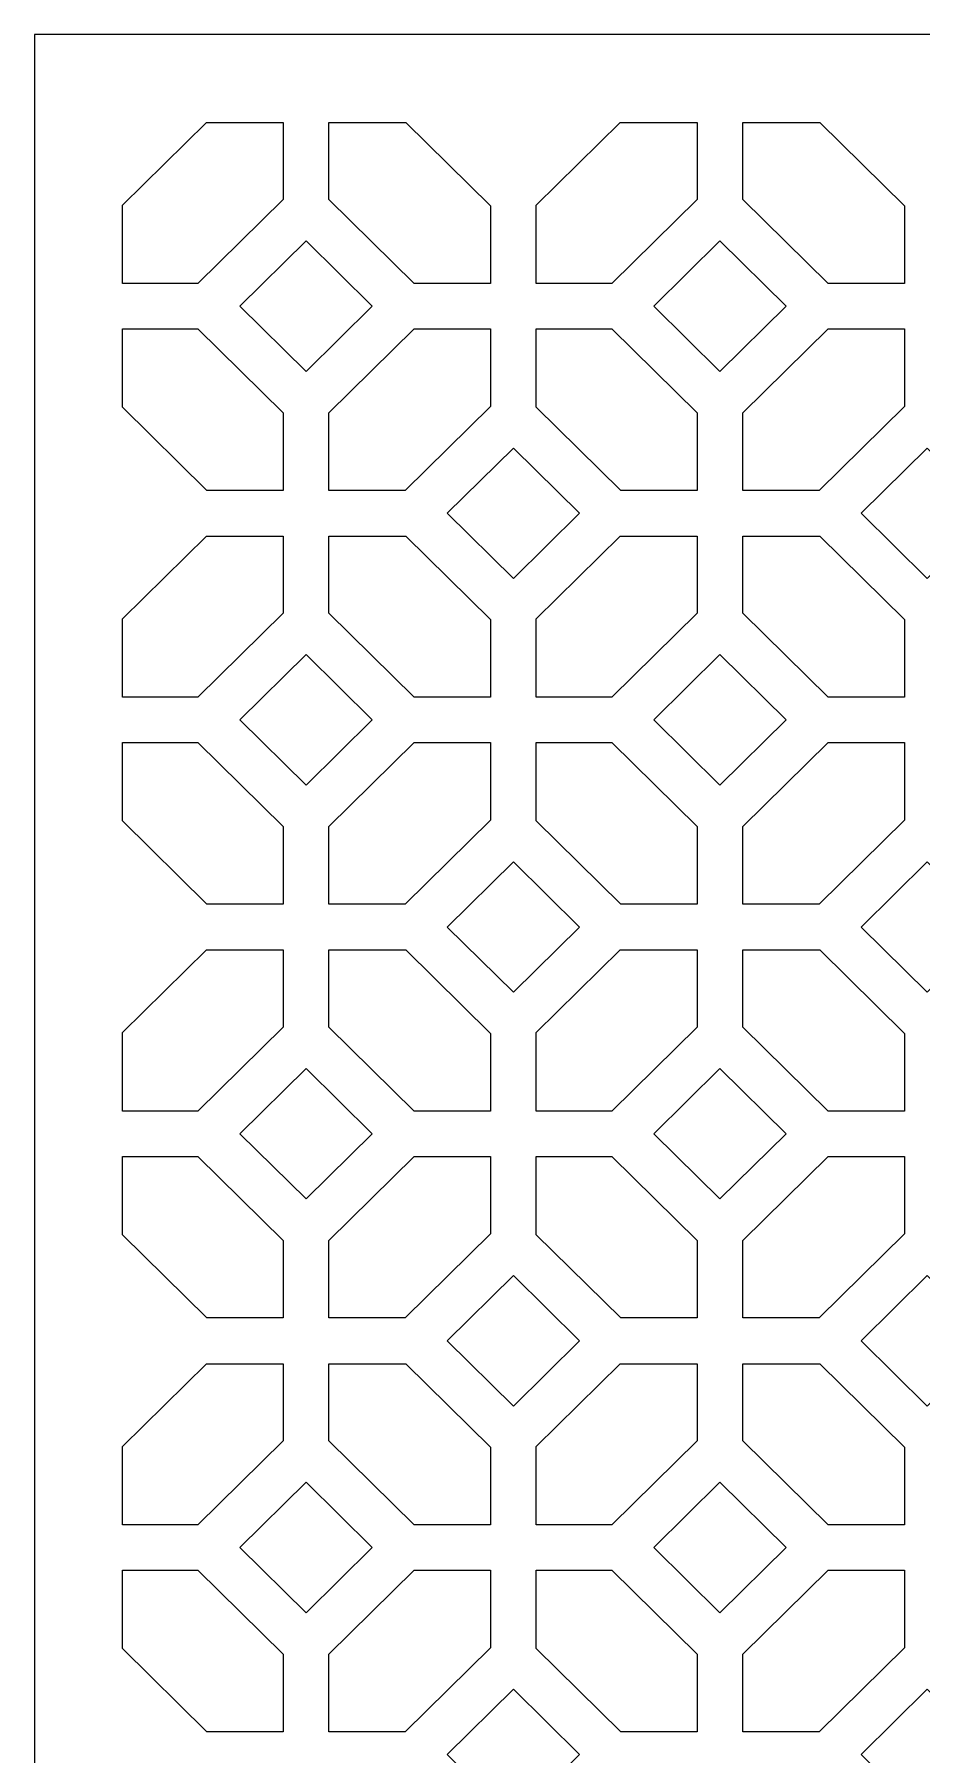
# Model space of a CAD drawing. Header units: centimetres. Extents: x -11 to 10.4, y -10.5 to 10.9.
# Drawn here: x -10.96 to -5.45, y 0.21 to 10.91 of the extents above; entities that cross this region are included whole.
import ezdxf

# ---------------------------------------------------------------- set-up
doc = ezdxf.new("R2010")
doc.units = ezdxf.units.CM
doc.header["$MEASUREMENT"] = 0
doc.layers.add('layer 1', color=7, linetype='Continuous')

msp = doc.modelspace()

# ---------------------------------------------------------------- linework, layer by layer
at = {"layer": 'layer 1', "color": 242, "lineweight": 9}
for points, knots in [([(-10.96067, 10.90732), (-10.96067, 10.90732), (10.42459, 10.90732), (10.42459, 10.90732), (10.42459, 10.90732), (10.42459, 10.90732), (10.42459, -10.47794), (10.42459, -10.47794), (10.42459, -10.47794), (10.42459, -10.47794), (-10.96067, -10.47794), (-10.96067, -10.47794), (-10.96067, -10.47794), (-10.96067, -10.47794), (-10.96067, 10.90732), (-10.96067, 10.90732)], [0, 0, 0, 0, 0.2, 0.2, 0.2, 0.2, 0.4, 0.4, 0.4, 0.4, 0.6, 0.6, 0.6, 0.6, 1, 1, 1, 1]), ([(-9.89224, 10.36027), (-9.89224, 10.36027), (-10.41364, 9.84633), (-10.41364, 9.84633), (-10.41364, 9.84633), (-10.41364, 9.84633), (-10.41364, 9.35908), (-10.41364, 9.35908), (-10.41364, 9.35908), (-10.41364, 9.35908), (-9.94446, 9.35908), (-9.94446, 9.35908), (-9.94446, 9.35908), (-9.94446, 9.35908), (-9.41474, 9.88122), (-9.41474, 9.88122), (-9.41474, 9.88122), (-9.41474, 9.88122), (-9.41474, 10.36027), (-9.41474, 10.36027), (-9.41474, 10.36027), (-9.41474, 10.36027), (-9.89224, 10.36027), (-9.89224, 10.36027)], [0, 0, 0, 0, 0.14285714, 0.14285714, 0.14285714, 0.14285714, 0.28571429, 0.28571429, 0.28571429, 0.28571429, 0.42857143, 0.42857143, 0.42857143, 0.42857143, 0.57142857, 0.57142857, 0.57142857, 0.57142857, 0.71428571, 0.71428571, 0.71428571, 0.71428571, 1, 1, 1, 1]), ([(-9.13017, 10.36027), (-9.13017, 10.36027), (-9.13017, 9.88122), (-9.13017, 9.88122), (-9.13017, 9.88122), (-9.13017, 9.88122), (-8.60045, 9.35908), (-8.60045, 9.35908), (-8.60045, 9.35908), (-8.60045, 9.35908), (-8.12627, 9.35908), (-8.12627, 9.35908), (-8.12627, 9.35908), (-8.12627, 9.35908), (-8.12627, 9.84141), (-8.12627, 9.84141), (-8.12627, 9.84141), (-8.12627, 9.84141), (-8.65266, 10.36027), (-8.65266, 10.36027), (-8.65266, 10.36027), (-8.65266, 10.36027), (-9.13017, 10.36027), (-9.13017, 10.36027)], [0, 0, 0, 0, 0.14285714, 0.14285714, 0.14285714, 0.14285714, 0.28571429, 0.28571429, 0.28571429, 0.28571429, 0.42857143, 0.42857143, 0.42857143, 0.42857143, 0.57142857, 0.57142857, 0.57142857, 0.57142857, 0.71428571, 0.71428571, 0.71428571, 0.71428571, 1, 1, 1, 1]), ([(-7.32027, 10.36027), (-7.32027, 10.36027), (-7.84167, 9.84633), (-7.84167, 9.84633), (-7.84167, 9.84633), (-7.84167, 9.84633), (-7.84167, 9.35908), (-7.84167, 9.35908), (-7.84167, 9.35908), (-7.84167, 9.35908), (-7.37249, 9.35908), (-7.37249, 9.35908), (-7.37249, 9.35908), (-7.37249, 9.35908), (-6.84277, 9.88122), (-6.84277, 9.88122), (-6.84277, 9.88122), (-6.84277, 9.88122), (-6.84277, 10.36027), (-6.84277, 10.36027), (-6.84277, 10.36027), (-6.84277, 10.36027), (-7.32027, 10.36027), (-7.32027, 10.36027)], [0, 0, 0, 0, 0.14285714, 0.14285714, 0.14285714, 0.14285714, 0.28571429, 0.28571429, 0.28571429, 0.28571429, 0.42857143, 0.42857143, 0.42857143, 0.42857143, 0.57142857, 0.57142857, 0.57142857, 0.57142857, 0.71428571, 0.71428571, 0.71428571, 0.71428571, 1, 1, 1, 1]), ([(-6.5582, 10.36027), (-6.5582, 10.36027), (-6.5582, 9.88122), (-6.5582, 9.88122), (-6.5582, 9.88122), (-6.5582, 9.88122), (-6.02848, 9.35908), (-6.02848, 9.35908), (-6.02848, 9.35908), (-6.02848, 9.35908), (-5.5543, 9.35908), (-5.5543, 9.35908), (-5.5543, 9.35908), (-5.5543, 9.35908), (-5.5543, 9.84141), (-5.5543, 9.84141), (-5.5543, 9.84141), (-5.5543, 9.84141), (-6.08069, 10.36027), (-6.08069, 10.36027), (-6.08069, 10.36027), (-6.08069, 10.36027), (-6.5582, 10.36027), (-6.5582, 10.36027)], [0, 0, 0, 0, 0.14285714, 0.14285714, 0.14285714, 0.14285714, 0.28571429, 0.28571429, 0.28571429, 0.28571429, 0.42857143, 0.42857143, 0.42857143, 0.42857143, 0.57142857, 0.57142857, 0.57142857, 0.57142857, 0.71428571, 0.71428571, 0.71428571, 0.71428571, 1, 1, 1, 1]), ([(-9.68404, 9.21823), (-9.68404, 9.21823), (-9.27245, 8.81253), (-9.27245, 8.81253), (-9.27245, 8.81253), (-9.27245, 8.81253), (-8.86086, 9.21823), (-8.86086, 9.21823), (-8.86086, 9.21823), (-8.86086, 9.21823), (-9.27245, 9.62393), (-9.27245, 9.62393), (-9.27245, 9.62393), (-9.27245, 9.62393), (-9.68404, 9.21823), (-9.68404, 9.21823)], [0, 0, 0, 0, 0.2, 0.2, 0.2, 0.2, 0.4, 0.4, 0.4, 0.4, 0.6, 0.6, 0.6, 0.6, 1, 1, 1, 1]), ([(-7.11207, 9.21823), (-7.11207, 9.21823), (-6.70048, 8.81253), (-6.70048, 8.81253), (-6.70048, 8.81253), (-6.70048, 8.81253), (-6.2889, 9.21823), (-6.2889, 9.21823), (-6.2889, 9.21823), (-6.2889, 9.21823), (-6.70048, 9.62393), (-6.70048, 9.62393), (-6.70048, 9.62393), (-6.70048, 9.62393), (-7.11207, 9.21823), (-7.11207, 9.21823)], [0, 0, 0, 0, 0.2, 0.2, 0.2, 0.2, 0.4, 0.4, 0.4, 0.4, 0.6, 0.6, 0.6, 0.6, 1, 1, 1, 1]), ([(-10.41364, 8.59013), (-10.41364, 8.59013), (-9.88891, 8.07291), (-9.88891, 8.07291), (-9.88891, 8.07291), (-9.88891, 8.07291), (-9.41474, 8.07291), (-9.41474, 8.07291), (-9.41474, 8.07291), (-9.41474, 8.07291), (-9.41474, 8.55524), (-9.41474, 8.55524), (-9.41474, 8.55524), (-9.41474, 8.55524), (-9.94446, 9.07737), (-9.94446, 9.07737), (-9.94446, 9.07737), (-9.94446, 9.07737), (-10.41364, 9.07737), (-10.41364, 9.07737), (-10.41364, 9.07737), (-10.41364, 9.07737), (-10.41364, 8.59013), (-10.41364, 8.59013)], [0, 0, 0, 0, 0.14285714, 0.14285714, 0.14285714, 0.14285714, 0.28571429, 0.28571429, 0.28571429, 0.28571429, 0.42857143, 0.42857143, 0.42857143, 0.42857143, 0.57142857, 0.57142857, 0.57142857, 0.57142857, 0.71428571, 0.71428571, 0.71428571, 0.71428571, 1, 1, 1, 1]), ([(-8.12627, 8.59505), (-8.12627, 8.59505), (-8.12627, 9.07737), (-8.12627, 9.07737), (-8.12627, 9.07737), (-8.12627, 9.07737), (-8.60045, 9.07737), (-8.60045, 9.07737), (-8.60045, 9.07737), (-8.60045, 9.07737), (-9.13017, 8.55524), (-9.13017, 8.55524), (-9.13017, 8.55524), (-9.13017, 8.55524), (-9.13017, 8.07291), (-9.13017, 8.07291), (-9.13017, 8.07291), (-9.13017, 8.07291), (-8.65599, 8.07291), (-8.65599, 8.07291), (-8.65599, 8.07291), (-8.65599, 8.07291), (-8.12627, 8.59505), (-8.12627, 8.59505)], [0, 0, 0, 0, 0.14285714, 0.14285714, 0.14285714, 0.14285714, 0.28571429, 0.28571429, 0.28571429, 0.28571429, 0.42857143, 0.42857143, 0.42857143, 0.42857143, 0.57142857, 0.57142857, 0.57142857, 0.57142857, 0.71428571, 0.71428571, 0.71428571, 0.71428571, 1, 1, 1, 1]), ([(-7.84167, 8.59013), (-7.84167, 8.59013), (-7.31694, 8.07291), (-7.31694, 8.07291), (-7.31694, 8.07291), (-7.31694, 8.07291), (-6.84277, 8.07291), (-6.84277, 8.07291), (-6.84277, 8.07291), (-6.84277, 8.07291), (-6.84277, 8.55524), (-6.84277, 8.55524), (-6.84277, 8.55524), (-6.84277, 8.55524), (-7.37249, 9.07737), (-7.37249, 9.07737), (-7.37249, 9.07737), (-7.37249, 9.07737), (-7.84167, 9.07737), (-7.84167, 9.07737), (-7.84167, 9.07737), (-7.84167, 9.07737), (-7.84167, 8.59013), (-7.84167, 8.59013)], [0, 0, 0, 0, 0.14285714, 0.14285714, 0.14285714, 0.14285714, 0.28571429, 0.28571429, 0.28571429, 0.28571429, 0.42857143, 0.42857143, 0.42857143, 0.42857143, 0.57142857, 0.57142857, 0.57142857, 0.57142857, 0.71428571, 0.71428571, 0.71428571, 0.71428571, 1, 1, 1, 1]), ([(-5.5543, 8.59505), (-5.5543, 8.59505), (-5.5543, 9.07737), (-5.5543, 9.07737), (-5.5543, 9.07737), (-5.5543, 9.07737), (-6.02848, 9.07737), (-6.02848, 9.07737), (-6.02848, 9.07737), (-6.02848, 9.07737), (-6.5582, 8.55524), (-6.5582, 8.55524), (-6.5582, 8.55524), (-6.5582, 8.55524), (-6.5582, 8.07291), (-6.5582, 8.07291), (-6.5582, 8.07291), (-6.5582, 8.07291), (-6.08402, 8.07291), (-6.08402, 8.07291), (-6.08402, 8.07291), (-6.08402, 8.07291), (-5.5543, 8.59505), (-5.5543, 8.59505)], [0, 0, 0, 0, 0.14285714, 0.14285714, 0.14285714, 0.14285714, 0.28571429, 0.28571429, 0.28571429, 0.28571429, 0.42857143, 0.42857143, 0.42857143, 0.42857143, 0.57142857, 0.57142857, 0.57142857, 0.57142857, 0.71428571, 0.71428571, 0.71428571, 0.71428571, 1, 1, 1, 1]), ([(-8.39556, 7.9306), (-8.39556, 7.9306), (-7.98397, 7.52491), (-7.98397, 7.52491), (-7.98397, 7.52491), (-7.98397, 7.52491), (-7.57238, 7.9306), (-7.57238, 7.9306), (-7.57238, 7.9306), (-7.57238, 7.9306), (-7.98397, 8.3363), (-7.98397, 8.3363), (-7.98397, 8.3363), (-7.98397, 8.3363), (-8.39556, 7.9306), (-8.39556, 7.9306)], [0, 0, 0, 0, 0.2, 0.2, 0.2, 0.2, 0.4, 0.4, 0.4, 0.4, 0.6, 0.6, 0.6, 0.6, 1, 1, 1, 1]), ([(-5.82358, 7.9306), (-5.82358, 7.9306), (-5.41199, 7.52491), (-5.41199, 7.52491), (-5.41199, 7.52491), (-5.41199, 7.52491), (-5.00041, 7.9306), (-5.00041, 7.9306), (-5.00041, 7.9306), (-5.00041, 7.9306), (-5.41199, 8.3363), (-5.41199, 8.3363), (-5.41199, 8.3363), (-5.41199, 8.3363), (-5.82358, 7.9306), (-5.82358, 7.9306)], [0, 0, 0, 0, 0.2, 0.2, 0.2, 0.2, 0.4, 0.4, 0.4, 0.4, 0.6, 0.6, 0.6, 0.6, 1, 1, 1, 1]), ([(-9.89224, 7.7883), (-9.89224, 7.7883), (-10.41364, 7.27436), (-10.41364, 7.27436), (-10.41364, 7.27436), (-10.41364, 7.27436), (-10.41364, 6.78711), (-10.41364, 6.78711), (-10.41364, 6.78711), (-10.41364, 6.78711), (-9.94446, 6.78711), (-9.94446, 6.78711), (-9.94446, 6.78711), (-9.94446, 6.78711), (-9.41474, 7.30925), (-9.41474, 7.30925), (-9.41474, 7.30925), (-9.41474, 7.30925), (-9.41474, 7.7883), (-9.41474, 7.7883), (-9.41474, 7.7883), (-9.41474, 7.7883), (-9.89224, 7.7883), (-9.89224, 7.7883)], [0, 0, 0, 0, 0.14285714, 0.14285714, 0.14285714, 0.14285714, 0.28571429, 0.28571429, 0.28571429, 0.28571429, 0.42857143, 0.42857143, 0.42857143, 0.42857143, 0.57142857, 0.57142857, 0.57142857, 0.57142857, 0.71428571, 0.71428571, 0.71428571, 0.71428571, 1, 1, 1, 1]), ([(-9.13017, 7.7883), (-9.13017, 7.7883), (-9.13017, 7.30925), (-9.13017, 7.30925), (-9.13017, 7.30925), (-9.13017, 7.30925), (-8.60045, 6.78711), (-8.60045, 6.78711), (-8.60045, 6.78711), (-8.60045, 6.78711), (-8.12627, 6.78711), (-8.12627, 6.78711), (-8.12627, 6.78711), (-8.12627, 6.78711), (-8.12627, 7.26944), (-8.12627, 7.26944), (-8.12627, 7.26944), (-8.12627, 7.26944), (-8.65266, 7.7883), (-8.65266, 7.7883), (-8.65266, 7.7883), (-8.65266, 7.7883), (-9.13017, 7.7883), (-9.13017, 7.7883)], [0, 0, 0, 0, 0.14285714, 0.14285714, 0.14285714, 0.14285714, 0.28571429, 0.28571429, 0.28571429, 0.28571429, 0.42857143, 0.42857143, 0.42857143, 0.42857143, 0.57142857, 0.57142857, 0.57142857, 0.57142857, 0.71428571, 0.71428571, 0.71428571, 0.71428571, 1, 1, 1, 1]), ([(-7.32027, 7.7883), (-7.32027, 7.7883), (-7.84167, 7.27436), (-7.84167, 7.27436), (-7.84167, 7.27436), (-7.84167, 7.27436), (-7.84167, 6.78711), (-7.84167, 6.78711), (-7.84167, 6.78711), (-7.84167, 6.78711), (-7.37249, 6.78711), (-7.37249, 6.78711), (-7.37249, 6.78711), (-7.37249, 6.78711), (-6.84277, 7.30925), (-6.84277, 7.30925), (-6.84277, 7.30925), (-6.84277, 7.30925), (-6.84277, 7.7883), (-6.84277, 7.7883), (-6.84277, 7.7883), (-6.84277, 7.7883), (-7.32027, 7.7883), (-7.32027, 7.7883)], [0, 0, 0, 0, 0.14285714, 0.14285714, 0.14285714, 0.14285714, 0.28571429, 0.28571429, 0.28571429, 0.28571429, 0.42857143, 0.42857143, 0.42857143, 0.42857143, 0.57142857, 0.57142857, 0.57142857, 0.57142857, 0.71428571, 0.71428571, 0.71428571, 0.71428571, 1, 1, 1, 1]), ([(-6.5582, 7.7883), (-6.5582, 7.7883), (-6.5582, 7.30925), (-6.5582, 7.30925), (-6.5582, 7.30925), (-6.5582, 7.30925), (-6.02848, 6.78711), (-6.02848, 6.78711), (-6.02848, 6.78711), (-6.02848, 6.78711), (-5.5543, 6.78711), (-5.5543, 6.78711), (-5.5543, 6.78711), (-5.5543, 6.78711), (-5.5543, 7.26944), (-5.5543, 7.26944), (-5.5543, 7.26944), (-5.5543, 7.26944), (-6.08069, 7.7883), (-6.08069, 7.7883), (-6.08069, 7.7883), (-6.08069, 7.7883), (-6.5582, 7.7883), (-6.5582, 7.7883)], [0, 0, 0, 0, 0.14285714, 0.14285714, 0.14285714, 0.14285714, 0.28571429, 0.28571429, 0.28571429, 0.28571429, 0.42857143, 0.42857143, 0.42857143, 0.42857143, 0.57142857, 0.57142857, 0.57142857, 0.57142857, 0.71428571, 0.71428571, 0.71428571, 0.71428571, 1, 1, 1, 1]), ([(-9.68404, 6.64626), (-9.68404, 6.64626), (-9.27245, 6.24056), (-9.27245, 6.24056), (-9.27245, 6.24056), (-9.27245, 6.24056), (-8.86086, 6.64626), (-8.86086, 6.64626), (-8.86086, 6.64626), (-8.86086, 6.64626), (-9.27245, 7.05196), (-9.27245, 7.05196), (-9.27245, 7.05196), (-9.27245, 7.05196), (-9.68404, 6.64626), (-9.68404, 6.64626)], [0, 0, 0, 0, 0.2, 0.2, 0.2, 0.2, 0.4, 0.4, 0.4, 0.4, 0.6, 0.6, 0.6, 0.6, 1, 1, 1, 1]), ([(-7.11207, 6.64626), (-7.11207, 6.64626), (-6.70048, 6.24056), (-6.70048, 6.24056), (-6.70048, 6.24056), (-6.70048, 6.24056), (-6.2889, 6.64626), (-6.2889, 6.64626), (-6.2889, 6.64626), (-6.2889, 6.64626), (-6.70048, 7.05196), (-6.70048, 7.05196), (-6.70048, 7.05196), (-6.70048, 7.05196), (-7.11207, 6.64626), (-7.11207, 6.64626)], [0, 0, 0, 0, 0.2, 0.2, 0.2, 0.2, 0.4, 0.4, 0.4, 0.4, 0.6, 0.6, 0.6, 0.6, 1, 1, 1, 1]), ([(-10.41364, 6.01816), (-10.41364, 6.01816), (-9.88891, 5.50094), (-9.88891, 5.50094), (-9.88891, 5.50094), (-9.88891, 5.50094), (-9.41474, 5.50094), (-9.41474, 5.50094), (-9.41474, 5.50094), (-9.41474, 5.50094), (-9.41474, 5.98327), (-9.41474, 5.98327), (-9.41474, 5.98327), (-9.41474, 5.98327), (-9.94446, 6.5054), (-9.94446, 6.5054), (-9.94446, 6.5054), (-9.94446, 6.5054), (-10.41364, 6.5054), (-10.41364, 6.5054), (-10.41364, 6.5054), (-10.41364, 6.5054), (-10.41364, 6.01816), (-10.41364, 6.01816)], [0, 0, 0, 0, 0.14285714, 0.14285714, 0.14285714, 0.14285714, 0.28571429, 0.28571429, 0.28571429, 0.28571429, 0.42857143, 0.42857143, 0.42857143, 0.42857143, 0.57142857, 0.57142857, 0.57142857, 0.57142857, 0.71428571, 0.71428571, 0.71428571, 0.71428571, 1, 1, 1, 1]), ([(-8.12627, 6.02308), (-8.12627, 6.02308), (-8.12627, 6.5054), (-8.12627, 6.5054), (-8.12627, 6.5054), (-8.12627, 6.5054), (-8.60045, 6.5054), (-8.60045, 6.5054), (-8.60045, 6.5054), (-8.60045, 6.5054), (-9.13017, 5.98327), (-9.13017, 5.98327), (-9.13017, 5.98327), (-9.13017, 5.98327), (-9.13017, 5.50094), (-9.13017, 5.50094), (-9.13017, 5.50094), (-9.13017, 5.50094), (-8.65599, 5.50094), (-8.65599, 5.50094), (-8.65599, 5.50094), (-8.65599, 5.50094), (-8.12627, 6.02308), (-8.12627, 6.02308)], [0, 0, 0, 0, 0.14285714, 0.14285714, 0.14285714, 0.14285714, 0.28571429, 0.28571429, 0.28571429, 0.28571429, 0.42857143, 0.42857143, 0.42857143, 0.42857143, 0.57142857, 0.57142857, 0.57142857, 0.57142857, 0.71428571, 0.71428571, 0.71428571, 0.71428571, 1, 1, 1, 1]), ([(-7.84167, 6.01816), (-7.84167, 6.01816), (-7.31694, 5.50094), (-7.31694, 5.50094), (-7.31694, 5.50094), (-7.31694, 5.50094), (-6.84277, 5.50094), (-6.84277, 5.50094), (-6.84277, 5.50094), (-6.84277, 5.50094), (-6.84277, 5.98327), (-6.84277, 5.98327), (-6.84277, 5.98327), (-6.84277, 5.98327), (-7.37249, 6.5054), (-7.37249, 6.5054), (-7.37249, 6.5054), (-7.37249, 6.5054), (-7.84167, 6.5054), (-7.84167, 6.5054), (-7.84167, 6.5054), (-7.84167, 6.5054), (-7.84167, 6.01816), (-7.84167, 6.01816)], [0, 0, 0, 0, 0.14285714, 0.14285714, 0.14285714, 0.14285714, 0.28571429, 0.28571429, 0.28571429, 0.28571429, 0.42857143, 0.42857143, 0.42857143, 0.42857143, 0.57142857, 0.57142857, 0.57142857, 0.57142857, 0.71428571, 0.71428571, 0.71428571, 0.71428571, 1, 1, 1, 1]), ([(-5.5543, 6.02308), (-5.5543, 6.02308), (-5.5543, 6.5054), (-5.5543, 6.5054), (-5.5543, 6.5054), (-5.5543, 6.5054), (-6.02848, 6.5054), (-6.02848, 6.5054), (-6.02848, 6.5054), (-6.02848, 6.5054), (-6.5582, 5.98327), (-6.5582, 5.98327), (-6.5582, 5.98327), (-6.5582, 5.98327), (-6.5582, 5.50094), (-6.5582, 5.50094), (-6.5582, 5.50094), (-6.5582, 5.50094), (-6.08402, 5.50094), (-6.08402, 5.50094), (-6.08402, 5.50094), (-6.08402, 5.50094), (-5.5543, 6.02308), (-5.5543, 6.02308)], [0, 0, 0, 0, 0.14285714, 0.14285714, 0.14285714, 0.14285714, 0.28571429, 0.28571429, 0.28571429, 0.28571429, 0.42857143, 0.42857143, 0.42857143, 0.42857143, 0.57142857, 0.57142857, 0.57142857, 0.57142857, 0.71428571, 0.71428571, 0.71428571, 0.71428571, 1, 1, 1, 1]), ([(-8.39556, 5.35863), (-8.39556, 5.35863), (-7.98397, 4.95294), (-7.98397, 4.95294), (-7.98397, 4.95294), (-7.98397, 4.95294), (-7.57238, 5.35863), (-7.57238, 5.35863), (-7.57238, 5.35863), (-7.57238, 5.35863), (-7.98397, 5.76433), (-7.98397, 5.76433), (-7.98397, 5.76433), (-7.98397, 5.76433), (-8.39556, 5.35863), (-8.39556, 5.35863)], [0, 0, 0, 0, 0.2, 0.2, 0.2, 0.2, 0.4, 0.4, 0.4, 0.4, 0.6, 0.6, 0.6, 0.6, 1, 1, 1, 1]), ([(-5.82358, 5.35863), (-5.82358, 5.35863), (-5.41199, 4.95294), (-5.41199, 4.95294), (-5.41199, 4.95294), (-5.41199, 4.95294), (-5.00041, 5.35863), (-5.00041, 5.35863), (-5.00041, 5.35863), (-5.00041, 5.35863), (-5.41199, 5.76433), (-5.41199, 5.76433), (-5.41199, 5.76433), (-5.41199, 5.76433), (-5.82358, 5.35863), (-5.82358, 5.35863)], [0, 0, 0, 0, 0.2, 0.2, 0.2, 0.2, 0.4, 0.4, 0.4, 0.4, 0.6, 0.6, 0.6, 0.6, 1, 1, 1, 1]), ([(-9.89224, 5.21633), (-9.89224, 5.21633), (-10.41364, 4.70239), (-10.41364, 4.70239), (-10.41364, 4.70239), (-10.41364, 4.70239), (-10.41364, 4.21514), (-10.41364, 4.21514), (-10.41364, 4.21514), (-10.41364, 4.21514), (-9.94446, 4.21514), (-9.94446, 4.21514), (-9.94446, 4.21514), (-9.94446, 4.21514), (-9.41474, 4.73728), (-9.41474, 4.73728), (-9.41474, 4.73728), (-9.41474, 4.73728), (-9.41474, 5.21633), (-9.41474, 5.21633), (-9.41474, 5.21633), (-9.41474, 5.21633), (-9.89224, 5.21633), (-9.89224, 5.21633)], [0, 0, 0, 0, 0.14285714, 0.14285714, 0.14285714, 0.14285714, 0.28571429, 0.28571429, 0.28571429, 0.28571429, 0.42857143, 0.42857143, 0.42857143, 0.42857143, 0.57142857, 0.57142857, 0.57142857, 0.57142857, 0.71428571, 0.71428571, 0.71428571, 0.71428571, 1, 1, 1, 1]), ([(-9.13017, 5.21633), (-9.13017, 5.21633), (-9.13017, 4.73728), (-9.13017, 4.73728), (-9.13017, 4.73728), (-9.13017, 4.73728), (-8.60045, 4.21514), (-8.60045, 4.21514), (-8.60045, 4.21514), (-8.60045, 4.21514), (-8.12627, 4.21514), (-8.12627, 4.21514), (-8.12627, 4.21514), (-8.12627, 4.21514), (-8.12627, 4.69747), (-8.12627, 4.69747), (-8.12627, 4.69747), (-8.12627, 4.69747), (-8.65266, 5.21633), (-8.65266, 5.21633), (-8.65266, 5.21633), (-8.65266, 5.21633), (-9.13017, 5.21633), (-9.13017, 5.21633)], [0, 0, 0, 0, 0.14285714, 0.14285714, 0.14285714, 0.14285714, 0.28571429, 0.28571429, 0.28571429, 0.28571429, 0.42857143, 0.42857143, 0.42857143, 0.42857143, 0.57142857, 0.57142857, 0.57142857, 0.57142857, 0.71428571, 0.71428571, 0.71428571, 0.71428571, 1, 1, 1, 1]), ([(-7.32027, 5.21633), (-7.32027, 5.21633), (-7.84167, 4.70239), (-7.84167, 4.70239), (-7.84167, 4.70239), (-7.84167, 4.70239), (-7.84167, 4.21514), (-7.84167, 4.21514), (-7.84167, 4.21514), (-7.84167, 4.21514), (-7.37249, 4.21514), (-7.37249, 4.21514), (-7.37249, 4.21514), (-7.37249, 4.21514), (-6.84277, 4.73728), (-6.84277, 4.73728), (-6.84277, 4.73728), (-6.84277, 4.73728), (-6.84277, 5.21633), (-6.84277, 5.21633), (-6.84277, 5.21633), (-6.84277, 5.21633), (-7.32027, 5.21633), (-7.32027, 5.21633)], [0, 0, 0, 0, 0.14285714, 0.14285714, 0.14285714, 0.14285714, 0.28571429, 0.28571429, 0.28571429, 0.28571429, 0.42857143, 0.42857143, 0.42857143, 0.42857143, 0.57142857, 0.57142857, 0.57142857, 0.57142857, 0.71428571, 0.71428571, 0.71428571, 0.71428571, 1, 1, 1, 1]), ([(-6.5582, 5.21633), (-6.5582, 5.21633), (-6.5582, 4.73728), (-6.5582, 4.73728), (-6.5582, 4.73728), (-6.5582, 4.73728), (-6.02848, 4.21514), (-6.02848, 4.21514), (-6.02848, 4.21514), (-6.02848, 4.21514), (-5.5543, 4.21514), (-5.5543, 4.21514), (-5.5543, 4.21514), (-5.5543, 4.21514), (-5.5543, 4.69747), (-5.5543, 4.69747), (-5.5543, 4.69747), (-5.5543, 4.69747), (-6.08069, 5.21633), (-6.08069, 5.21633), (-6.08069, 5.21633), (-6.08069, 5.21633), (-6.5582, 5.21633), (-6.5582, 5.21633)], [0, 0, 0, 0, 0.14285714, 0.14285714, 0.14285714, 0.14285714, 0.28571429, 0.28571429, 0.28571429, 0.28571429, 0.42857143, 0.42857143, 0.42857143, 0.42857143, 0.57142857, 0.57142857, 0.57142857, 0.57142857, 0.71428571, 0.71428571, 0.71428571, 0.71428571, 1, 1, 1, 1]), ([(-9.68404, 4.07429), (-9.68404, 4.07429), (-9.27245, 3.66859), (-9.27245, 3.66859), (-9.27245, 3.66859), (-9.27245, 3.66859), (-8.86086, 4.07429), (-8.86086, 4.07429), (-8.86086, 4.07429), (-8.86086, 4.07429), (-9.27245, 4.47999), (-9.27245, 4.47999), (-9.27245, 4.47999), (-9.27245, 4.47999), (-9.68404, 4.07429), (-9.68404, 4.07429)], [0, 0, 0, 0, 0.2, 0.2, 0.2, 0.2, 0.4, 0.4, 0.4, 0.4, 0.6, 0.6, 0.6, 0.6, 1, 1, 1, 1]), ([(-7.11207, 4.07429), (-7.11207, 4.07429), (-6.70048, 3.66859), (-6.70048, 3.66859), (-6.70048, 3.66859), (-6.70048, 3.66859), (-6.2889, 4.07429), (-6.2889, 4.07429), (-6.2889, 4.07429), (-6.2889, 4.07429), (-6.70048, 4.47999), (-6.70048, 4.47999), (-6.70048, 4.47999), (-6.70048, 4.47999), (-7.11207, 4.07429), (-7.11207, 4.07429)], [0, 0, 0, 0, 0.2, 0.2, 0.2, 0.2, 0.4, 0.4, 0.4, 0.4, 0.6, 0.6, 0.6, 0.6, 1, 1, 1, 1]), ([(-10.41364, 3.44619), (-10.41364, 3.44619), (-9.88891, 2.92897), (-9.88891, 2.92897), (-9.88891, 2.92897), (-9.88891, 2.92897), (-9.41474, 2.92897), (-9.41474, 2.92897), (-9.41474, 2.92897), (-9.41474, 2.92897), (-9.41474, 3.4113), (-9.41474, 3.4113), (-9.41474, 3.4113), (-9.41474, 3.4113), (-9.94446, 3.93343), (-9.94446, 3.93343), (-9.94446, 3.93343), (-9.94446, 3.93343), (-10.41364, 3.93343), (-10.41364, 3.93343), (-10.41364, 3.93343), (-10.41364, 3.93343), (-10.41364, 3.44619), (-10.41364, 3.44619)], [0, 0, 0, 0, 0.14285714, 0.14285714, 0.14285714, 0.14285714, 0.28571429, 0.28571429, 0.28571429, 0.28571429, 0.42857143, 0.42857143, 0.42857143, 0.42857143, 0.57142857, 0.57142857, 0.57142857, 0.57142857, 0.71428571, 0.71428571, 0.71428571, 0.71428571, 1, 1, 1, 1]), ([(-8.12627, 3.45111), (-8.12627, 3.45111), (-8.12627, 3.93343), (-8.12627, 3.93343), (-8.12627, 3.93343), (-8.12627, 3.93343), (-8.60045, 3.93343), (-8.60045, 3.93343), (-8.60045, 3.93343), (-8.60045, 3.93343), (-9.13017, 3.4113), (-9.13017, 3.4113), (-9.13017, 3.4113), (-9.13017, 3.4113), (-9.13017, 2.92897), (-9.13017, 2.92897), (-9.13017, 2.92897), (-9.13017, 2.92897), (-8.65599, 2.92897), (-8.65599, 2.92897), (-8.65599, 2.92897), (-8.65599, 2.92897), (-8.12627, 3.45111), (-8.12627, 3.45111)], [0, 0, 0, 0, 0.14285714, 0.14285714, 0.14285714, 0.14285714, 0.28571429, 0.28571429, 0.28571429, 0.28571429, 0.42857143, 0.42857143, 0.42857143, 0.42857143, 0.57142857, 0.57142857, 0.57142857, 0.57142857, 0.71428571, 0.71428571, 0.71428571, 0.71428571, 1, 1, 1, 1]), ([(-7.84167, 3.44619), (-7.84167, 3.44619), (-7.31694, 2.92897), (-7.31694, 2.92897), (-7.31694, 2.92897), (-7.31694, 2.92897), (-6.84277, 2.92897), (-6.84277, 2.92897), (-6.84277, 2.92897), (-6.84277, 2.92897), (-6.84277, 3.4113), (-6.84277, 3.4113), (-6.84277, 3.4113), (-6.84277, 3.4113), (-7.37249, 3.93343), (-7.37249, 3.93343), (-7.37249, 3.93343), (-7.37249, 3.93343), (-7.84167, 3.93343), (-7.84167, 3.93343), (-7.84167, 3.93343), (-7.84167, 3.93343), (-7.84167, 3.44619), (-7.84167, 3.44619)], [0, 0, 0, 0, 0.14285714, 0.14285714, 0.14285714, 0.14285714, 0.28571429, 0.28571429, 0.28571429, 0.28571429, 0.42857143, 0.42857143, 0.42857143, 0.42857143, 0.57142857, 0.57142857, 0.57142857, 0.57142857, 0.71428571, 0.71428571, 0.71428571, 0.71428571, 1, 1, 1, 1]), ([(-5.5543, 3.45111), (-5.5543, 3.45111), (-5.5543, 3.93343), (-5.5543, 3.93343), (-5.5543, 3.93343), (-5.5543, 3.93343), (-6.02848, 3.93343), (-6.02848, 3.93343), (-6.02848, 3.93343), (-6.02848, 3.93343), (-6.5582, 3.4113), (-6.5582, 3.4113), (-6.5582, 3.4113), (-6.5582, 3.4113), (-6.5582, 2.92897), (-6.5582, 2.92897), (-6.5582, 2.92897), (-6.5582, 2.92897), (-6.08402, 2.92897), (-6.08402, 2.92897), (-6.08402, 2.92897), (-6.08402, 2.92897), (-5.5543, 3.45111), (-5.5543, 3.45111)], [0, 0, 0, 0, 0.14285714, 0.14285714, 0.14285714, 0.14285714, 0.28571429, 0.28571429, 0.28571429, 0.28571429, 0.42857143, 0.42857143, 0.42857143, 0.42857143, 0.57142857, 0.57142857, 0.57142857, 0.57142857, 0.71428571, 0.71428571, 0.71428571, 0.71428571, 1, 1, 1, 1]), ([(-8.39556, 2.78666), (-8.39556, 2.78666), (-7.98397, 2.38097), (-7.98397, 2.38097), (-7.98397, 2.38097), (-7.98397, 2.38097), (-7.57238, 2.78666), (-7.57238, 2.78666), (-7.57238, 2.78666), (-7.57238, 2.78666), (-7.98397, 3.19236), (-7.98397, 3.19236), (-7.98397, 3.19236), (-7.98397, 3.19236), (-8.39556, 2.78666), (-8.39556, 2.78666)], [0, 0, 0, 0, 0.2, 0.2, 0.2, 0.2, 0.4, 0.4, 0.4, 0.4, 0.6, 0.6, 0.6, 0.6, 1, 1, 1, 1]), ([(-5.82358, 2.78666), (-5.82358, 2.78666), (-5.41199, 2.38097), (-5.41199, 2.38097), (-5.41199, 2.38097), (-5.41199, 2.38097), (-5.00041, 2.78666), (-5.00041, 2.78666), (-5.00041, 2.78666), (-5.00041, 2.78666), (-5.41199, 3.19236), (-5.41199, 3.19236), (-5.41199, 3.19236), (-5.41199, 3.19236), (-5.82358, 2.78666), (-5.82358, 2.78666)], [0, 0, 0, 0, 0.2, 0.2, 0.2, 0.2, 0.4, 0.4, 0.4, 0.4, 0.6, 0.6, 0.6, 0.6, 1, 1, 1, 1]), ([(-9.89224, 2.64436), (-9.89224, 2.64436), (-10.41364, 2.13042), (-10.41364, 2.13042), (-10.41364, 2.13042), (-10.41364, 2.13042), (-10.41364, 1.64317), (-10.41364, 1.64317), (-10.41364, 1.64317), (-10.41364, 1.64317), (-9.94446, 1.64317), (-9.94446, 1.64317), (-9.94446, 1.64317), (-9.94446, 1.64317), (-9.41474, 2.16531), (-9.41474, 2.16531), (-9.41474, 2.16531), (-9.41474, 2.16531), (-9.41474, 2.64436), (-9.41474, 2.64436), (-9.41474, 2.64436), (-9.41474, 2.64436), (-9.89224, 2.64436), (-9.89224, 2.64436)], [0, 0, 0, 0, 0.14285714, 0.14285714, 0.14285714, 0.14285714, 0.28571429, 0.28571429, 0.28571429, 0.28571429, 0.42857143, 0.42857143, 0.42857143, 0.42857143, 0.57142857, 0.57142857, 0.57142857, 0.57142857, 0.71428571, 0.71428571, 0.71428571, 0.71428571, 1, 1, 1, 1]), ([(-9.13017, 2.64436), (-9.13017, 2.64436), (-9.13017, 2.16531), (-9.13017, 2.16531), (-9.13017, 2.16531), (-9.13017, 2.16531), (-8.60045, 1.64317), (-8.60045, 1.64317), (-8.60045, 1.64317), (-8.60045, 1.64317), (-8.12627, 1.64317), (-8.12627, 1.64317), (-8.12627, 1.64317), (-8.12627, 1.64317), (-8.12627, 2.1255), (-8.12627, 2.1255), (-8.12627, 2.1255), (-8.12627, 2.1255), (-8.65266, 2.64436), (-8.65266, 2.64436), (-8.65266, 2.64436), (-8.65266, 2.64436), (-9.13017, 2.64436), (-9.13017, 2.64436)], [0, 0, 0, 0, 0.14285714, 0.14285714, 0.14285714, 0.14285714, 0.28571429, 0.28571429, 0.28571429, 0.28571429, 0.42857143, 0.42857143, 0.42857143, 0.42857143, 0.57142857, 0.57142857, 0.57142857, 0.57142857, 0.71428571, 0.71428571, 0.71428571, 0.71428571, 1, 1, 1, 1]), ([(-7.32027, 2.64436), (-7.32027, 2.64436), (-7.84167, 2.13042), (-7.84167, 2.13042), (-7.84167, 2.13042), (-7.84167, 2.13042), (-7.84167, 1.64317), (-7.84167, 1.64317), (-7.84167, 1.64317), (-7.84167, 1.64317), (-7.37249, 1.64317), (-7.37249, 1.64317), (-7.37249, 1.64317), (-7.37249, 1.64317), (-6.84277, 2.16531), (-6.84277, 2.16531), (-6.84277, 2.16531), (-6.84277, 2.16531), (-6.84277, 2.64436), (-6.84277, 2.64436), (-6.84277, 2.64436), (-6.84277, 2.64436), (-7.32027, 2.64436), (-7.32027, 2.64436)], [0, 0, 0, 0, 0.14285714, 0.14285714, 0.14285714, 0.14285714, 0.28571429, 0.28571429, 0.28571429, 0.28571429, 0.42857143, 0.42857143, 0.42857143, 0.42857143, 0.57142857, 0.57142857, 0.57142857, 0.57142857, 0.71428571, 0.71428571, 0.71428571, 0.71428571, 1, 1, 1, 1]), ([(-6.5582, 2.64436), (-6.5582, 2.64436), (-6.5582, 2.16531), (-6.5582, 2.16531), (-6.5582, 2.16531), (-6.5582, 2.16531), (-6.02848, 1.64317), (-6.02848, 1.64317), (-6.02848, 1.64317), (-6.02848, 1.64317), (-5.5543, 1.64317), (-5.5543, 1.64317), (-5.5543, 1.64317), (-5.5543, 1.64317), (-5.5543, 2.1255), (-5.5543, 2.1255), (-5.5543, 2.1255), (-5.5543, 2.1255), (-6.08069, 2.64436), (-6.08069, 2.64436), (-6.08069, 2.64436), (-6.08069, 2.64436), (-6.5582, 2.64436), (-6.5582, 2.64436)], [0, 0, 0, 0, 0.14285714, 0.14285714, 0.14285714, 0.14285714, 0.28571429, 0.28571429, 0.28571429, 0.28571429, 0.42857143, 0.42857143, 0.42857143, 0.42857143, 0.57142857, 0.57142857, 0.57142857, 0.57142857, 0.71428571, 0.71428571, 0.71428571, 0.71428571, 1, 1, 1, 1]), ([(-9.68404, 1.50232), (-9.68404, 1.50232), (-9.27245, 1.09662), (-9.27245, 1.09662), (-9.27245, 1.09662), (-9.27245, 1.09662), (-8.86086, 1.50232), (-8.86086, 1.50232), (-8.86086, 1.50232), (-8.86086, 1.50232), (-9.27245, 1.90802), (-9.27245, 1.90802), (-9.27245, 1.90802), (-9.27245, 1.90802), (-9.68404, 1.50232), (-9.68404, 1.50232)], [0, 0, 0, 0, 0.2, 0.2, 0.2, 0.2, 0.4, 0.4, 0.4, 0.4, 0.6, 0.6, 0.6, 0.6, 1, 1, 1, 1]), ([(-7.11207, 1.50232), (-7.11207, 1.50232), (-6.70048, 1.09662), (-6.70048, 1.09662), (-6.70048, 1.09662), (-6.70048, 1.09662), (-6.2889, 1.50232), (-6.2889, 1.50232), (-6.2889, 1.50232), (-6.2889, 1.50232), (-6.70048, 1.90802), (-6.70048, 1.90802), (-6.70048, 1.90802), (-6.70048, 1.90802), (-7.11207, 1.50232), (-7.11207, 1.50232)], [0, 0, 0, 0, 0.2, 0.2, 0.2, 0.2, 0.4, 0.4, 0.4, 0.4, 0.6, 0.6, 0.6, 0.6, 1, 1, 1, 1]), ([(-10.41364, 0.87422), (-10.41364, 0.87422), (-9.88891, 0.357), (-9.88891, 0.357), (-9.88891, 0.357), (-9.88891, 0.357), (-9.41474, 0.357), (-9.41474, 0.357), (-9.41474, 0.357), (-9.41474, 0.357), (-9.41474, 0.83933), (-9.41474, 0.83933), (-9.41474, 0.83933), (-9.41474, 0.83933), (-9.94446, 1.36146), (-9.94446, 1.36146), (-9.94446, 1.36146), (-9.94446, 1.36146), (-10.41364, 1.36146), (-10.41364, 1.36146), (-10.41364, 1.36146), (-10.41364, 1.36146), (-10.41364, 0.87422), (-10.41364, 0.87422)], [0, 0, 0, 0, 0.14285714, 0.14285714, 0.14285714, 0.14285714, 0.28571429, 0.28571429, 0.28571429, 0.28571429, 0.42857143, 0.42857143, 0.42857143, 0.42857143, 0.57142857, 0.57142857, 0.57142857, 0.57142857, 0.71428571, 0.71428571, 0.71428571, 0.71428571, 1, 1, 1, 1]), ([(-8.12627, 0.87914), (-8.12627, 0.87914), (-8.12627, 1.36146), (-8.12627, 1.36146), (-8.12627, 1.36146), (-8.12627, 1.36146), (-8.60045, 1.36146), (-8.60045, 1.36146), (-8.60045, 1.36146), (-8.60045, 1.36146), (-9.13017, 0.83933), (-9.13017, 0.83933), (-9.13017, 0.83933), (-9.13017, 0.83933), (-9.13017, 0.357), (-9.13017, 0.357), (-9.13017, 0.357), (-9.13017, 0.357), (-8.65599, 0.357), (-8.65599, 0.357), (-8.65599, 0.357), (-8.65599, 0.357), (-8.12627, 0.87914), (-8.12627, 0.87914)], [0, 0, 0, 0, 0.14285714, 0.14285714, 0.14285714, 0.14285714, 0.28571429, 0.28571429, 0.28571429, 0.28571429, 0.42857143, 0.42857143, 0.42857143, 0.42857143, 0.57142857, 0.57142857, 0.57142857, 0.57142857, 0.71428571, 0.71428571, 0.71428571, 0.71428571, 1, 1, 1, 1]), ([(-7.84167, 0.87422), (-7.84167, 0.87422), (-7.31694, 0.357), (-7.31694, 0.357), (-7.31694, 0.357), (-7.31694, 0.357), (-6.84277, 0.357), (-6.84277, 0.357), (-6.84277, 0.357), (-6.84277, 0.357), (-6.84277, 0.83933), (-6.84277, 0.83933), (-6.84277, 0.83933), (-6.84277, 0.83933), (-7.37249, 1.36146), (-7.37249, 1.36146), (-7.37249, 1.36146), (-7.37249, 1.36146), (-7.84167, 1.36146), (-7.84167, 1.36146), (-7.84167, 1.36146), (-7.84167, 1.36146), (-7.84167, 0.87422), (-7.84167, 0.87422)], [0, 0, 0, 0, 0.14285714, 0.14285714, 0.14285714, 0.14285714, 0.28571429, 0.28571429, 0.28571429, 0.28571429, 0.42857143, 0.42857143, 0.42857143, 0.42857143, 0.57142857, 0.57142857, 0.57142857, 0.57142857, 0.71428571, 0.71428571, 0.71428571, 0.71428571, 1, 1, 1, 1]), ([(-5.5543, 0.87914), (-5.5543, 0.87914), (-5.5543, 1.36146), (-5.5543, 1.36146), (-5.5543, 1.36146), (-5.5543, 1.36146), (-6.02848, 1.36146), (-6.02848, 1.36146), (-6.02848, 1.36146), (-6.02848, 1.36146), (-6.5582, 0.83933), (-6.5582, 0.83933), (-6.5582, 0.83933), (-6.5582, 0.83933), (-6.5582, 0.357), (-6.5582, 0.357), (-6.5582, 0.357), (-6.5582, 0.357), (-6.08402, 0.357), (-6.08402, 0.357), (-6.08402, 0.357), (-6.08402, 0.357), (-5.5543, 0.87914), (-5.5543, 0.87914)], [0, 0, 0, 0, 0.14285714, 0.14285714, 0.14285714, 0.14285714, 0.28571429, 0.28571429, 0.28571429, 0.28571429, 0.42857143, 0.42857143, 0.42857143, 0.42857143, 0.57142857, 0.57142857, 0.57142857, 0.57142857, 0.71428571, 0.71428571, 0.71428571, 0.71428571, 1, 1, 1, 1]), ([(-8.39556, 0.21469), (-8.39556, 0.21469), (-7.98397, -0.191), (-7.98397, -0.191), (-7.98397, -0.191), (-7.98397, -0.191), (-7.57238, 0.21469), (-7.57238, 0.21469), (-7.57238, 0.21469), (-7.57238, 0.21469), (-7.98397, 0.62039), (-7.98397, 0.62039), (-7.98397, 0.62039), (-7.98397, 0.62039), (-8.39556, 0.21469), (-8.39556, 0.21469)], [0, 0, 0, 0, 0.2, 0.2, 0.2, 0.2, 0.4, 0.4, 0.4, 0.4, 0.6, 0.6, 0.6, 0.6, 1, 1, 1, 1]), ([(-5.82358, 0.21469), (-5.82358, 0.21469), (-5.41199, -0.191), (-5.41199, -0.191), (-5.41199, -0.191), (-5.41199, -0.191), (-5.00041, 0.21469), (-5.00041, 0.21469), (-5.00041, 0.21469), (-5.00041, 0.21469), (-5.41199, 0.62039), (-5.41199, 0.62039), (-5.41199, 0.62039), (-5.41199, 0.62039), (-5.82358, 0.21469), (-5.82358, 0.21469)], [0, 0, 0, 0, 0.2, 0.2, 0.2, 0.2, 0.4, 0.4, 0.4, 0.4, 0.6, 0.6, 0.6, 0.6, 1, 1, 1, 1])]:
    msp.add_open_spline(points, degree=3, knots=knots, dxfattribs=at)

doc.saveas('drawing.dxf')
